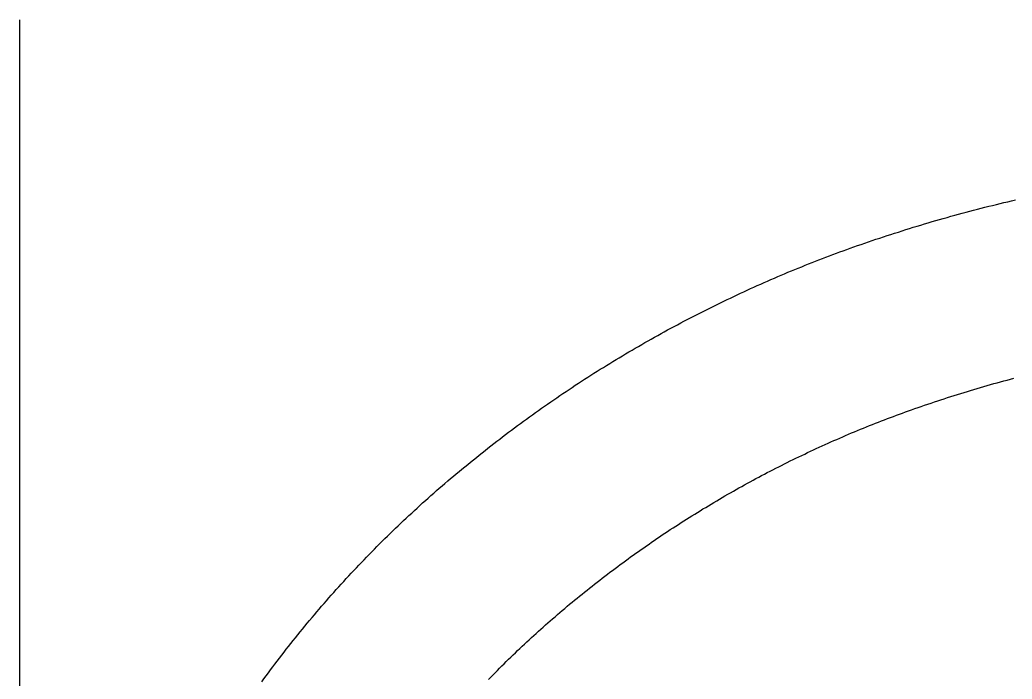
# Model space of a CAD drawing. Header units: millimetres. Extents: x 340 to 1003762, y 22 to 362022.
# Drawn here: x 421.0655 to 421.216, y 90.098 to 90.198 of the extents above; entities that cross this region are included whole.
import ezdxf
from ezdxf.xclip import XClip

# ---------------------------------------------------------------- set-up
doc = ezdxf.new("R2010")
doc.units = ezdxf.units.MM
doc.header["$XCLIPFRAME"] = 0
for name, color, linetype in [('LSBB_P_002 - PLANTA 1° NIVEL SALA DE VENTAS$0$A-Equipamiento acero inox', 8, 'Continuous'), ('LSBB_P_002 - PLANTA 1° NIVEL SALA DE VENTAS$0$A-TRAS-EQPM', 8, 'Continuous'), ('XREF', 7, 'Continuous')]:
    doc.layers.add(name, color=color, linetype=linetype)

# ---------------------------------------------------------------- blocks, each defined once
blk = doc.blocks.new('LSBB_P_002 - PLANTA 1° NIVEL SALA DE VENTAS$0$laminadora')
at = {"layer": 'LSBB_P_002 - PLANTA 1° NIVEL SALA DE VENTAS$0$A-TRAS-EQPM'}
for p, q in [((-175623.292, 30446.937), (-175623.292, 30488.198)), ((-175638.327, 30485.453), (-175638.385, 30485.467)), ((-175638.269, 30485.44), (-175638.327, 30485.453)), ((-175638.211, 30485.426), (-175638.269, 30485.44)), ((-175638.154, 30485.412), (-175638.211, 30485.426)), ((-175638.096, 30485.398), (-175638.154, 30485.412)), ((-175638.038, 30485.384), (-175638.096, 30485.398)), ((-175637.981, 30485.37), (-175638.038, 30485.384)), ((-175637.923, 30485.355), (-175637.981, 30485.37)), ((-175637.865, 30485.341), (-175637.923, 30485.355)), ((-175637.808, 30485.326), (-175637.865, 30485.341)), ((-175637.75, 30485.311), (-175637.808, 30485.326)), ((-175637.693, 30485.296), (-175637.75, 30485.311)), ((-175637.636, 30485.281), (-175637.693, 30485.296)), ((-175637.578, 30485.265), (-175637.636, 30485.281)), ((-175637.521, 30485.25), (-175637.578, 30485.265)), ((-175637.464, 30485.234), (-175637.521, 30485.25)), ((-175637.406, 30485.218), (-175637.464, 30485.234)), ((-175637.349, 30485.202), (-175637.406, 30485.218)), ((-175637.292, 30485.186), (-175637.349, 30485.202)), ((-175637.235, 30485.17), (-175637.292, 30485.186)), ((-175637.178, 30485.153), (-175637.235, 30485.17)), ((-175637.121, 30485.137), (-175637.178, 30485.153)), ((-175637.064, 30485.12), (-175637.121, 30485.137)), ((-175637.007, 30485.103), (-175637.064, 30485.12)), ((-175636.95, 30485.086), (-175637.007, 30485.103)), ((-175636.893, 30485.069), (-175636.95, 30485.086)), ((-175636.836, 30485.051), (-175636.893, 30485.069)), ((-175636.78, 30485.034), (-175636.836, 30485.051)), ((-175636.723, 30485.016), (-175636.78, 30485.034)), ((-175636.666, 30484.998), (-175636.723, 30485.016)), ((-175636.61, 30484.98), (-175636.666, 30484.998)), ((-175636.553, 30484.962), (-175636.61, 30484.98)), ((-175636.497, 30484.944), (-175636.553, 30484.962)), ((-175636.44, 30484.926), (-175636.497, 30484.944)), ((-175636.384, 30484.907), (-175636.44, 30484.926)), ((-175636.327, 30484.888), (-175636.384, 30484.907)), ((-175636.271, 30484.869), (-175636.327, 30484.888)), ((-175636.215, 30484.85), (-175636.271, 30484.869)), ((-175636.159, 30484.831), (-175636.215, 30484.85)), ((-175636.102, 30484.812), (-175636.159, 30484.831)), ((-175636.046, 30484.792), (-175636.102, 30484.812)), ((-175635.99, 30484.773), (-175636.046, 30484.792)), ((-175635.934, 30484.753), (-175635.99, 30484.773)), ((-175635.881, 30484.734), (-175635.934, 30484.753)), ((-175635.828, 30484.715), (-175635.881, 30484.734)), ((-175635.776, 30484.696), (-175635.828, 30484.715)), ((-175635.723, 30484.677), (-175635.776, 30484.696)), ((-175635.67, 30484.657), (-175635.723, 30484.677)), ((-175635.617, 30484.638), (-175635.67, 30484.657)), ((-175635.565, 30484.618), (-175635.617, 30484.638)), ((-175635.512, 30484.598), (-175635.565, 30484.618)), ((-175635.459, 30484.578), (-175635.512, 30484.598)), ((-175635.407, 30484.558), (-175635.459, 30484.578)), ((-175635.354, 30484.537), (-175635.407, 30484.558)), ((-175635.302, 30484.517), (-175635.354, 30484.537)), ((-175635.25, 30484.496), (-175635.302, 30484.517)), ((-175635.197, 30484.475), (-175635.25, 30484.496)), ((-175635.145, 30484.454), (-175635.197, 30484.475)), ((-175635.093, 30484.433), (-175635.145, 30484.454)), ((-175635.041, 30484.412), (-175635.093, 30484.433)), ((-175634.989, 30484.39), (-175635.041, 30484.412)), ((-175634.937, 30484.369), (-175634.989, 30484.39)), ((-175634.885, 30484.347), (-175634.937, 30484.369)), ((-175634.833, 30484.325), (-175634.885, 30484.347)), ((-175634.782, 30484.303), (-175634.833, 30484.325)), ((-175634.73, 30484.281), (-175634.782, 30484.303)), ((-175634.678, 30484.258), (-175634.73, 30484.281)), ((-175634.627, 30484.236), (-175634.678, 30484.258)), ((-175634.575, 30484.213), (-175634.627, 30484.236)), ((-175634.524, 30484.191), (-175634.575, 30484.213)), ((-175634.472, 30484.168), (-175634.524, 30484.191)), ((-175634.421, 30484.145), (-175634.472, 30484.168)), ((-175634.37, 30484.121), (-175634.421, 30484.145)), ((-175634.319, 30484.098), (-175634.37, 30484.121)), ((-175634.268, 30484.074), (-175634.319, 30484.098)), ((-175634.216, 30484.051), (-175634.268, 30484.074)), ((-175634.166, 30484.027), (-175634.216, 30484.051)), ((-175634.115, 30484.003), (-175634.166, 30484.027)), ((-175634.064, 30483.979), (-175634.115, 30484.003)), ((-175634.013, 30483.955), (-175634.064, 30483.979)), ((-175633.962, 30483.93), (-175634.013, 30483.955)), ((-175633.912, 30483.906), (-175633.962, 30483.93)), ((-175633.861, 30483.881), (-175633.912, 30483.906)), ((-175633.811, 30483.856), (-175633.861, 30483.881)), ((-175633.76, 30483.831), (-175633.811, 30483.856)), ((-175633.71, 30483.806), (-175633.76, 30483.831)), ((-175633.66, 30483.781), (-175633.71, 30483.806)), ((-175633.609, 30483.755), (-175633.66, 30483.781)), ((-175633.559, 30483.73), (-175633.609, 30483.755)), ((-175633.509, 30483.704), (-175633.559, 30483.73)), ((-175633.459, 30483.678), (-175633.509, 30483.704)), ((-175633.409, 30483.652), (-175633.459, 30483.678)), ((-175633.36, 30483.626), (-175633.409, 30483.652)), ((-175633.31, 30483.6), (-175633.36, 30483.626)), ((-175633.26, 30483.574), (-175633.31, 30483.6)), ((-175633.211, 30483.547), (-175633.26, 30483.574)), ((-175633.161, 30483.52), (-175633.211, 30483.547)), ((-175633.112, 30483.494), (-175633.161, 30483.52)), ((-175633.062, 30483.467), (-175633.112, 30483.494)), ((-175633.013, 30483.439), (-175633.062, 30483.467)), ((-175632.964, 30483.412), (-175633.013, 30483.439)), ((-175632.915, 30483.385), (-175632.964, 30483.412)), ((-175632.865, 30483.357), (-175632.915, 30483.385)), ((-175632.817, 30483.33), (-175632.865, 30483.357)), ((-175632.768, 30483.302), (-175632.817, 30483.33)), ((-175632.719, 30483.274), (-175632.768, 30483.302)), ((-175632.67, 30483.246), (-175632.719, 30483.274)), ((-175632.621, 30483.217), (-175632.67, 30483.246)), ((-175632.573, 30483.189), (-175632.621, 30483.217)), ((-175632.524, 30483.161), (-175632.573, 30483.189)), ((-175632.476, 30483.132), (-175632.524, 30483.161)), ((-175632.428, 30483.103), (-175632.476, 30483.132)), ((-175632.379, 30483.074), (-175632.428, 30483.103)), ((-175632.331, 30483.045), (-175632.379, 30483.074)), ((-175632.283, 30483.016), (-175632.331, 30483.045)), ((-175632.235, 30482.986), (-175632.283, 30483.016)), ((-175632.187, 30482.957), (-175632.235, 30482.986)), ((-175632.139, 30482.927), (-175632.187, 30482.957)), ((-175632.092, 30482.898), (-175632.139, 30482.927)), ((-175632.044, 30482.868), (-175632.092, 30482.898)), ((-175631.996, 30482.838), (-175632.044, 30482.868)), ((-175638.311, 30482.749), (-175638.362, 30482.762)), ((-175638.26, 30482.735), (-175638.311, 30482.749)), ((-175638.21, 30482.722), (-175638.26, 30482.735)), ((-175638.159, 30482.708), (-175638.21, 30482.722)), ((-175638.109, 30482.694), (-175638.159, 30482.708)), ((-175631.949, 30482.807), (-175631.996, 30482.838)), ((-175631.902, 30482.777), (-175631.949, 30482.807)), ((-175631.854, 30482.747), (-175631.902, 30482.777)), ((-175631.807, 30482.716), (-175631.854, 30482.747)), ((-175631.76, 30482.685), (-175631.807, 30482.716)), ((-175638.058, 30482.68), (-175638.109, 30482.694)), ((-175638.008, 30482.666), (-175638.058, 30482.68)), ((-175637.957, 30482.651), (-175638.008, 30482.666)), ((-175637.907, 30482.637), (-175637.957, 30482.651)), ((-175637.857, 30482.622), (-175637.907, 30482.637)), ((-175637.807, 30482.607), (-175637.857, 30482.622)), ((-175637.756, 30482.592), (-175637.807, 30482.607)), ((-175637.706, 30482.577), (-175637.756, 30482.592)), ((-175637.656, 30482.562), (-175637.706, 30482.577)), ((-175637.606, 30482.547), (-175637.656, 30482.562)), ((-175631.713, 30482.655), (-175631.76, 30482.685)), ((-175631.666, 30482.624), (-175631.713, 30482.655)), ((-175631.619, 30482.592), (-175631.666, 30482.624)), ((-175631.572, 30482.561), (-175631.619, 30482.592)), ((-175631.526, 30482.53), (-175631.572, 30482.561)), ((-175637.556, 30482.531), (-175637.606, 30482.547)), ((-175637.506, 30482.516), (-175637.556, 30482.531)), ((-175637.456, 30482.5), (-175637.506, 30482.516)), ((-175637.406, 30482.484), (-175637.456, 30482.5)), ((-175637.356, 30482.468), (-175637.406, 30482.484)), ((-175637.306, 30482.452), (-175637.356, 30482.468)), ((-175637.256, 30482.436), (-175637.306, 30482.452)), ((-175637.207, 30482.419), (-175637.256, 30482.436)), ((-175637.157, 30482.403), (-175637.207, 30482.419)), ((-175631.479, 30482.498), (-175631.526, 30482.53)), ((-175631.432, 30482.467), (-175631.479, 30482.498)), ((-175631.386, 30482.435), (-175631.432, 30482.467)), ((-175631.34, 30482.403), (-175631.386, 30482.435)), ((-175637.107, 30482.386), (-175637.157, 30482.403)), ((-175637.057, 30482.369), (-175637.107, 30482.386)), ((-175637.008, 30482.352), (-175637.057, 30482.369)), ((-175636.958, 30482.335), (-175637.008, 30482.352)), ((-175636.909, 30482.318), (-175636.958, 30482.335)), ((-175636.859, 30482.301), (-175636.909, 30482.318)), ((-175636.81, 30482.283), (-175636.859, 30482.301)), ((-175636.764, 30482.267), (-175636.81, 30482.283)), ((-175636.718, 30482.251), (-175636.764, 30482.267)), ((-175631.293, 30482.371), (-175631.34, 30482.403)), ((-175631.247, 30482.339), (-175631.293, 30482.371)), ((-175631.201, 30482.306), (-175631.247, 30482.339)), ((-175631.155, 30482.274), (-175631.201, 30482.306)), ((-175631.109, 30482.241), (-175631.155, 30482.274)), ((-175636.672, 30482.234), (-175636.718, 30482.251)), ((-175636.627, 30482.217), (-175636.672, 30482.234)), ((-175636.581, 30482.2), (-175636.627, 30482.217)), ((-175636.535, 30482.183), (-175636.581, 30482.2)), ((-175636.49, 30482.166), (-175636.535, 30482.183)), ((-175636.444, 30482.149), (-175636.49, 30482.166)), ((-175636.398, 30482.132), (-175636.444, 30482.149)), ((-175636.353, 30482.114), (-175636.398, 30482.132)), ((-175636.308, 30482.096), (-175636.353, 30482.114)), ((-175631.064, 30482.208), (-175631.109, 30482.241)), ((-175631.018, 30482.176), (-175631.064, 30482.208)), ((-175630.972, 30482.143), (-175631.018, 30482.176)), ((-175630.927, 30482.11), (-175630.972, 30482.143)), ((-175630.882, 30482.076), (-175630.927, 30482.11)), ((-175636.262, 30482.079), (-175636.308, 30482.096)), ((-175636.217, 30482.061), (-175636.262, 30482.079)), ((-175636.172, 30482.043), (-175636.217, 30482.061)), ((-175636.126, 30482.024), (-175636.172, 30482.043)), ((-175636.081, 30482.006), (-175636.126, 30482.024)), ((-175636.036, 30481.988), (-175636.081, 30482.006)), ((-175635.991, 30481.969), (-175636.036, 30481.988)), ((-175635.946, 30481.95), (-175635.991, 30481.969)), ((-175630.836, 30482.043), (-175630.882, 30482.076)), ((-175630.791, 30482.009), (-175630.836, 30482.043)), ((-175630.746, 30481.976), (-175630.791, 30482.009)), ((-175630.701, 30481.942), (-175630.746, 30481.976)), ((-175635.901, 30481.932), (-175635.946, 30481.95)), ((-175635.856, 30481.913), (-175635.901, 30481.932)), ((-175635.811, 30481.894), (-175635.856, 30481.913)), ((-175635.767, 30481.874), (-175635.811, 30481.894)), ((-175635.722, 30481.855), (-175635.767, 30481.874)), ((-175635.677, 30481.835), (-175635.722, 30481.855)), ((-175635.633, 30481.816), (-175635.677, 30481.835)), ((-175635.588, 30481.796), (-175635.633, 30481.816)), ((-175630.656, 30481.908), (-175630.701, 30481.942)), ((-175630.611, 30481.874), (-175630.656, 30481.908)), ((-175630.567, 30481.84), (-175630.611, 30481.874)), ((-175630.522, 30481.806), (-175630.567, 30481.84)), ((-175630.477, 30481.771), (-175630.522, 30481.806)), ((-175635.544, 30481.776), (-175635.588, 30481.796)), ((-175635.499, 30481.756), (-175635.544, 30481.776)), ((-175635.455, 30481.736), (-175635.499, 30481.756)), ((-175635.41, 30481.716), (-175635.455, 30481.736)), ((-175635.366, 30481.696), (-175635.41, 30481.716)), ((-175635.322, 30481.675), (-175635.366, 30481.696)), ((-175635.278, 30481.654), (-175635.322, 30481.675)), ((-175635.234, 30481.634), (-175635.278, 30481.654)), ((-175630.433, 30481.737), (-175630.477, 30481.771)), ((-175630.389, 30481.702), (-175630.433, 30481.737)), ((-175630.345, 30481.667), (-175630.389, 30481.702)), ((-175630.3, 30481.632), (-175630.345, 30481.667)), ((-175635.19, 30481.613), (-175635.234, 30481.634)), ((-175635.146, 30481.592), (-175635.19, 30481.613)), ((-175635.102, 30481.571), (-175635.146, 30481.592)), ((-175635.058, 30481.549), (-175635.102, 30481.571)), ((-175635.014, 30481.528), (-175635.058, 30481.549)), ((-175634.97, 30481.507), (-175635.014, 30481.528)), ((-175634.927, 30481.485), (-175634.97, 30481.507)), ((-175630.256, 30481.597), (-175630.3, 30481.632)), ((-175630.213, 30481.562), (-175630.256, 30481.597)), ((-175630.169, 30481.527), (-175630.213, 30481.562)), ((-175630.125, 30481.491), (-175630.169, 30481.527)), ((-175634.883, 30481.463), (-175634.927, 30481.485)), ((-175634.839, 30481.441), (-175634.883, 30481.463)), ((-175634.796, 30481.419), (-175634.839, 30481.441)), ((-175634.753, 30481.397), (-175634.796, 30481.419)), ((-175634.709, 30481.375), (-175634.753, 30481.397)), ((-175634.666, 30481.353), (-175634.709, 30481.375)), ((-175634.623, 30481.33), (-175634.666, 30481.353)), ((-175630.081, 30481.456), (-175630.125, 30481.491)), ((-175630.038, 30481.42), (-175630.081, 30481.456)), ((-175629.994, 30481.384), (-175630.038, 30481.42)), ((-175629.951, 30481.349), (-175629.994, 30481.384)), ((-175634.58, 30481.307), (-175634.623, 30481.33)), ((-175634.536, 30481.285), (-175634.58, 30481.307)), ((-175634.493, 30481.262), (-175634.536, 30481.285)), ((-175634.45, 30481.239), (-175634.493, 30481.262)), ((-175634.408, 30481.216), (-175634.45, 30481.239)), ((-175634.365, 30481.192), (-175634.408, 30481.216)), ((-175629.908, 30481.312), (-175629.951, 30481.349)), ((-175629.865, 30481.276), (-175629.908, 30481.312)), ((-175629.822, 30481.24), (-175629.865, 30481.276)), ((-175629.779, 30481.204), (-175629.822, 30481.24)), ((-175629.736, 30481.167), (-175629.779, 30481.204)), ((-175634.322, 30481.169), (-175634.365, 30481.192)), ((-175634.279, 30481.146), (-175634.322, 30481.169)), ((-175634.237, 30481.122), (-175634.279, 30481.146)), ((-175634.194, 30481.098), (-175634.237, 30481.122)), ((-175634.152, 30481.074), (-175634.194, 30481.098)), ((-175634.109, 30481.05), (-175634.152, 30481.074)), ((-175629.694, 30481.13), (-175629.736, 30481.167)), ((-175629.651, 30481.094), (-175629.694, 30481.13)), ((-175629.609, 30481.057), (-175629.651, 30481.094)), ((-175629.566, 30481.02), (-175629.609, 30481.057)), ((-175634.067, 30481.026), (-175634.109, 30481.05)), ((-175634.024, 30481.002), (-175634.067, 30481.026)), ((-175633.982, 30480.978), (-175634.024, 30481.002)), ((-175633.94, 30480.953), (-175633.982, 30480.978)), ((-175633.898, 30480.929), (-175633.94, 30480.953)), ((-175633.856, 30480.904), (-175633.898, 30480.929)), ((-175633.814, 30480.879), (-175633.856, 30480.904)), ((-175629.524, 30480.982), (-175629.566, 30481.02)), ((-175629.482, 30480.945), (-175629.524, 30480.982)), ((-175629.44, 30480.908), (-175629.482, 30480.945)), ((-175629.398, 30480.87), (-175629.44, 30480.908)), ((-175633.772, 30480.854), (-175633.814, 30480.879)), ((-175633.73, 30480.829), (-175633.772, 30480.854)), ((-175633.689, 30480.804), (-175633.73, 30480.829)), ((-175633.647, 30480.779), (-175633.689, 30480.804)), ((-175633.605, 30480.753), (-175633.647, 30480.779)), ((-175633.564, 30480.728), (-175633.605, 30480.753)), ((-175629.357, 30480.832), (-175629.398, 30480.87)), ((-175629.315, 30480.794), (-175629.357, 30480.832)), ((-175629.274, 30480.756), (-175629.315, 30480.794)), ((-175629.232, 30480.718), (-175629.274, 30480.756)), ((-175633.523, 30480.702), (-175633.564, 30480.728)), ((-175633.481, 30480.676), (-175633.523, 30480.702)), ((-175633.44, 30480.65), (-175633.481, 30480.676)), ((-175633.399, 30480.624), (-175633.44, 30480.65)), ((-175633.358, 30480.598), (-175633.399, 30480.624)), ((-175629.191, 30480.68), (-175629.232, 30480.718)), ((-175629.15, 30480.642), (-175629.191, 30480.68)), ((-175629.109, 30480.603), (-175629.15, 30480.642)), ((-175629.068, 30480.564), (-175629.109, 30480.603)), ((-175633.317, 30480.572), (-175633.358, 30480.598)), ((-175633.276, 30480.545), (-175633.317, 30480.572)), ((-175633.235, 30480.519), (-175633.276, 30480.545)), ((-175633.194, 30480.492), (-175633.235, 30480.519)), ((-175633.153, 30480.466), (-175633.194, 30480.492)), ((-175633.112, 30480.439), (-175633.153, 30480.466)), ((-175629.028, 30480.526), (-175629.068, 30480.564)), ((-175628.987, 30480.487), (-175629.028, 30480.526)), ((-175628.947, 30480.448), (-175628.987, 30480.487)), ((-175633.072, 30480.412), (-175633.112, 30480.439)), ((-175633.031, 30480.385), (-175633.072, 30480.412)), ((-175632.991, 30480.357), (-175633.031, 30480.385)), ((-175632.95, 30480.33), (-175632.991, 30480.357)), ((-175632.91, 30480.303), (-175632.95, 30480.33)), ((-175632.87, 30480.275), (-175632.91, 30480.303)), ((-175628.906, 30480.408), (-175628.947, 30480.448)), ((-175628.866, 30480.369), (-175628.906, 30480.408)), ((-175628.826, 30480.33), (-175628.866, 30480.369)), ((-175628.786, 30480.29), (-175628.826, 30480.33)), ((-175632.83, 30480.248), (-175632.87, 30480.275)), ((-175632.79, 30480.22), (-175632.83, 30480.248)), ((-175632.75, 30480.192), (-175632.79, 30480.22)), ((-175632.71, 30480.164), (-175632.75, 30480.192)), ((-175632.67, 30480.136), (-175632.71, 30480.164)), ((-175628.746, 30480.25), (-175628.786, 30480.29)), ((-175628.706, 30480.211), (-175628.746, 30480.25)), ((-175628.667, 30480.171), (-175628.706, 30480.211)), ((-175628.627, 30480.13), (-175628.667, 30480.171)), ((-175632.63, 30480.108), (-175632.67, 30480.136)), ((-175632.591, 30480.079), (-175632.63, 30480.108)), ((-175632.551, 30480.051), (-175632.591, 30480.079)), ((-175632.512, 30480.022), (-175632.551, 30480.051)), ((-175632.472, 30479.993), (-175632.512, 30480.022)), ((-175628.588, 30480.09), (-175628.627, 30480.13)), ((-175628.549, 30480.05), (-175628.588, 30480.09)), ((-175628.51, 30480.009), (-175628.549, 30480.05)), ((-175628.471, 30479.969), (-175628.51, 30480.009)), ((-175632.433, 30479.965), (-175632.472, 30479.993)), ((-175632.394, 30479.936), (-175632.433, 30479.965)), ((-175632.355, 30479.907), (-175632.394, 30479.936)), ((-175632.316, 30479.878), (-175632.355, 30479.907)), ((-175632.277, 30479.848), (-175632.316, 30479.878)), ((-175632.238, 30479.819), (-175632.277, 30479.848)), ((-175628.432, 30479.928), (-175628.471, 30479.969)), ((-175628.394, 30479.887), (-175628.432, 30479.928)), ((-175628.355, 30479.846), (-175628.394, 30479.887)), ((-175632.199, 30479.79), (-175632.238, 30479.819)), ((-175632.16, 30479.76), (-175632.199, 30479.79)), ((-175632.122, 30479.73), (-175632.16, 30479.76)), ((-175632.083, 30479.7), (-175632.122, 30479.73)), ((-175632.044, 30479.671), (-175632.083, 30479.7)), ((-175628.317, 30479.805), (-175628.355, 30479.846)), ((-175628.278, 30479.764), (-175628.317, 30479.805)), ((-175628.24, 30479.723), (-175628.278, 30479.764)), ((-175628.202, 30479.681), (-175628.24, 30479.723)), ((-175632.006, 30479.641), (-175632.044, 30479.671)), ((-175631.968, 30479.61), (-175632.006, 30479.641)), ((-175631.93, 30479.58), (-175631.968, 30479.61)), ((-175631.891, 30479.55), (-175631.93, 30479.58)), ((-175631.853, 30479.519), (-175631.891, 30479.55)), ((-175628.164, 30479.64), (-175628.202, 30479.681)), ((-175628.127, 30479.598), (-175628.164, 30479.64)), ((-175628.089, 30479.556), (-175628.127, 30479.598)), ((-175628.052, 30479.514), (-175628.089, 30479.556)), ((-175631.815, 30479.489), (-175631.853, 30479.519)), ((-175631.778, 30479.458), (-175631.815, 30479.489)), ((-175631.74, 30479.427), (-175631.778, 30479.458)), ((-175631.702, 30479.396), (-175631.74, 30479.427)), ((-175631.665, 30479.365), (-175631.702, 30479.396)), ((-175628.014, 30479.472), (-175628.052, 30479.514)), ((-175627.977, 30479.43), (-175628.014, 30479.472)), ((-175627.94, 30479.388), (-175627.977, 30479.43)), ((-175631.627, 30479.334), (-175631.665, 30479.365)), ((-175631.59, 30479.303), (-175631.627, 30479.334)), ((-175631.552, 30479.272), (-175631.59, 30479.303)), ((-175631.515, 30479.24), (-175631.552, 30479.272)), ((-175627.903, 30479.345), (-175627.94, 30479.388)), ((-175627.866, 30479.303), (-175627.903, 30479.345)), ((-175627.83, 30479.26), (-175627.866, 30479.303)), ((-175627.793, 30479.217), (-175627.83, 30479.26)), ((-175631.478, 30479.209), (-175631.515, 30479.24)), ((-175631.441, 30479.177), (-175631.478, 30479.209)), ((-175631.405, 30479.146), (-175631.441, 30479.177)), ((-175631.368, 30479.115), (-175631.405, 30479.146)), ((-175631.332, 30479.083), (-175631.368, 30479.115)), ((-175627.757, 30479.174), (-175627.793, 30479.217)), ((-175627.721, 30479.131), (-175627.757, 30479.174)), ((-175627.685, 30479.088), (-175627.721, 30479.131)), ((-175631.296, 30479.052), (-175631.332, 30479.083)), ((-175631.261, 30479.02), (-175631.296, 30479.052)), ((-175631.225, 30478.988), (-175631.261, 30479.02)), ((-175631.189, 30478.957), (-175631.225, 30478.988)), ((-175631.154, 30478.925), (-175631.189, 30478.957)), ((-175627.649, 30479.045), (-175627.685, 30479.088)), ((-175627.613, 30479.002), (-175627.649, 30479.045)), ((-175627.577, 30478.958), (-175627.613, 30479.002)), ((-175627.542, 30478.915), (-175627.577, 30478.958)), ((-175631.118, 30478.892), (-175631.154, 30478.925)), ((-175631.083, 30478.86), (-175631.118, 30478.892)), ((-175631.048, 30478.828), (-175631.083, 30478.86)), ((-175631.013, 30478.796), (-175631.048, 30478.828)), ((-175630.977, 30478.763), (-175631.013, 30478.796)), ((-175627.506, 30478.871), (-175627.542, 30478.915)), ((-175627.471, 30478.827), (-175627.506, 30478.871)), ((-175627.436, 30478.783), (-175627.471, 30478.827)), ((-175630.943, 30478.73), (-175630.977, 30478.763)), ((-175630.908, 30478.698), (-175630.943, 30478.73)), ((-175630.873, 30478.665), (-175630.908, 30478.698)), ((-175630.838, 30478.632), (-175630.873, 30478.665)), ((-175627.401, 30478.739), (-175627.436, 30478.783)), ((-175627.366, 30478.695), (-175627.401, 30478.739)), ((-175627.331, 30478.651), (-175627.366, 30478.695)), ((-175627.297, 30478.606), (-175627.331, 30478.651)), ((-175630.804, 30478.599), (-175630.838, 30478.632)), ((-175630.77, 30478.566), (-175630.804, 30478.599)), ((-175630.735, 30478.532), (-175630.77, 30478.566)), ((-175630.701, 30478.499), (-175630.735, 30478.532)), ((-175630.667, 30478.465), (-175630.701, 30478.499)), ((-175627.263, 30478.562), (-175627.297, 30478.606)), ((-175627.228, 30478.517), (-175627.263, 30478.562)), ((-175627.194, 30478.472), (-175627.228, 30478.517)), ((-175630.633, 30478.432), (-175630.667, 30478.465)), ((-175630.599, 30478.398), (-175630.633, 30478.432)), ((-175630.565, 30478.364), (-175630.599, 30478.398)), ((-175630.532, 30478.33), (-175630.565, 30478.364)), ((-175627.16, 30478.428), (-175627.194, 30478.472)), ((-175627.126, 30478.383), (-175627.16, 30478.428)), ((-175627.093, 30478.338), (-175627.126, 30478.383)), ((-175630.498, 30478.296), (-175630.532, 30478.33)), ((-175630.465, 30478.262), (-175630.498, 30478.296)), ((-175630.432, 30478.227), (-175630.465, 30478.262)), ((-175630.398, 30478.193), (-175630.432, 30478.227)), ((-175627.059, 30478.293), (-175627.093, 30478.338)), ((-175627.026, 30478.247), (-175627.059, 30478.293)), ((-175626.993, 30478.202), (-175627.026, 30478.247)), ((-175626.959, 30478.156), (-175626.993, 30478.202))]:
    blk.add_line(p, q, dxfattribs=at)
blk = doc.blocks.new('LSBB_P_002 - PLANTA 1° NIVEL SALA DE VENTAS', base_point=(223.56961, 14.22023))
at = {"layer": 'LSBB_P_002 - PLANTA 1° NIVEL SALA DE VENTAS$0$A-Equipamiento acero inox', "xscale": -0.010000000000578, "yscale": 0.010000000000578, "zscale": 0.010000000000578}
blk.add_blockref('LSBB_P_002 - PLANTA 1° NIVEL SALA DE VENTAS$0$laminadora', (-919.87874, 0.1361), dxfattribs=at)

msp = doc.modelspace()

# ---------------------------------------------------------------- block references
at = {"layer": 'XREF'}
ref = msp.add_blockref('LSBB_P_002 - PLANTA 1° NIVEL SALA DE VENTAS', (-191.71902, -200.59983), dxfattribs=at)
XClip(ref).set_block_clipping_path([(755.454857474, 236.6800249606), (887.3150098981, 333.6713636781)])

doc.saveas('drawing.dxf')
